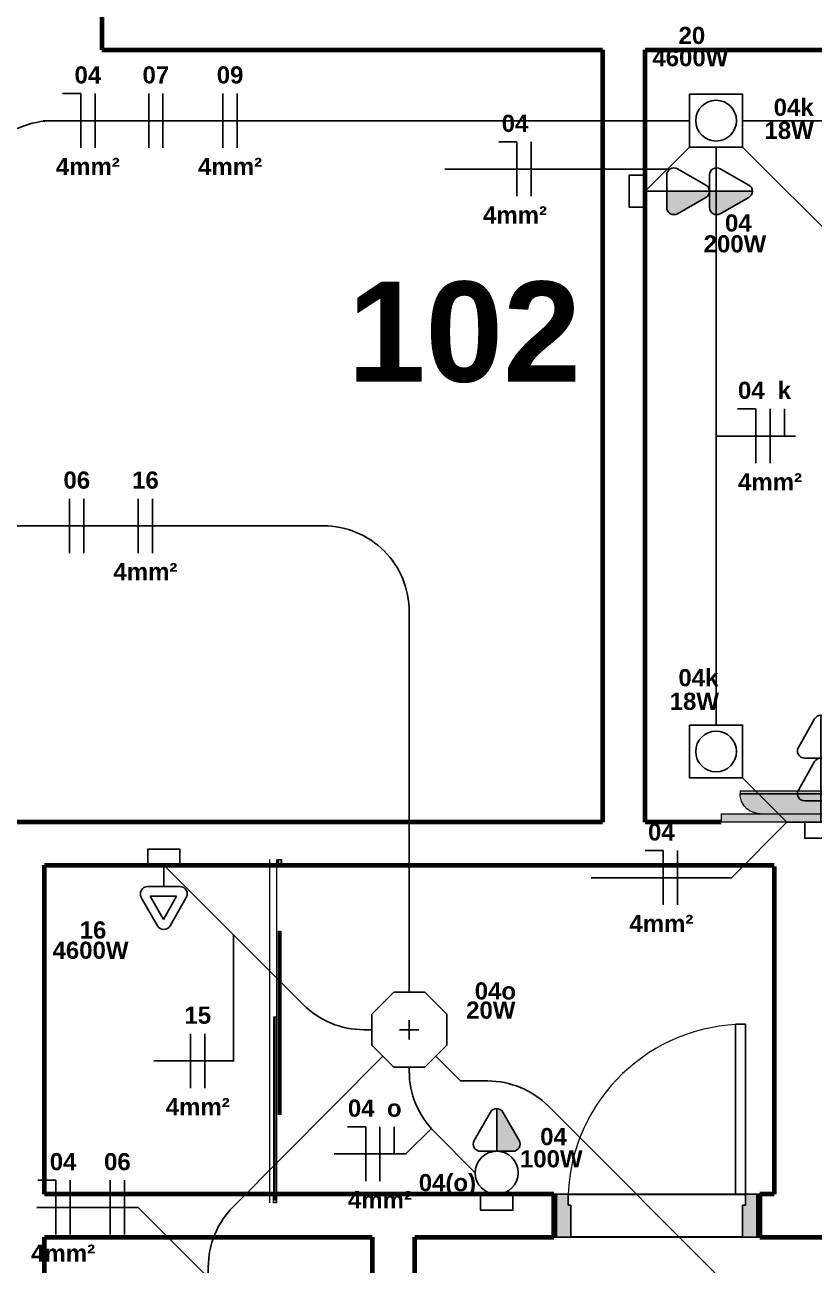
# Model space of a CAD drawing. Extents: x 1450 to 1868, y 82 to 351.
# Drawn here: x 1502.189 to 1504.948, y 139.039 to 143.375 of the extents above; entities that cross this region are included whole.
import ezdxf
from ezdxf.enums import TextEntityAlignment as Align

# ---------------------------------------------------------------- set-up
doc = ezdxf.new("R2010")
doc.units = 0
doc.header["$LTSCALE"] = 0.5
doc.linetypes.add('ELETRODUTO_TETO', pattern=[1000, 1000, 0])
doc.layers.get('0').update_dxf_attribs({"linetype": 'CONTINUOUS'})
for name, color, linetype, lineweight in [('A-DOOR', 31, 'CONTINUOUS', 25), ('A-DOOR-FRAM', 31, 'CONTINUOUS', 9), ('A-WALL', 113, 'CONTINUOUS', 30), ('I-FURN', 30, 'CONTINUOUS', 9), ('Q-CASE', 31, 'CONTINUOUS', 9)]:
    doc.layers.add(name, color=color, linetype=linetype, lineweight=lineweight)
for name, color, linetype in [('CHUVEIRO ELÉTRICO', 10, 'CONTINUOUS'), ('ELETRODUTO', 7, 'CONTINUOUS'), ('ELETRODUTO_TETO', 2, 'CONTINUOUS'), ('FIACAO', 7, 'CONTINUOUS'), ('Iluminação', 7, 'CONTINUOUS'), ('INDICACAO_BIT_FIACAO', 7, 'CONTINUOUS'), ('INDICACAO_CIRCUITO', 2, 'CONTINUOUS'), ('INDICACAO_INTERRUPTOR_FIA', 2, 'CONTINUOUS'), ('INDICACAO_POTENCIA', 1, 'CONTINUOUS'), ('INTERRUPTORES', 1, 'CONTINUOUS'), ('LINHA_DE_CHAMADA', 7, 'CONTINUOUS'), ('LUMINÁRIAS', 3, 'CONTINUOUS'), ('Texto', 1, 'CONTINUOUS'), ('TOMADAS ABNT', 10, 'CONTINUOUS'), ('X_LIGACAO_VIRTUAL_OBJ', 7, 'CONTINUOUS')]:
    doc.layers.add(name, color=color, linetype=linetype)
doc.styles.add('Arial', font='arialbd.ttf', dxfattribs={"height": 100})

# ---------------------------------------------------------------- blocks, each defined once
blk = doc.blocks.new('Estante para sala com TV pronta - Estante para sala com TV pronta-2755573-Planta Baixa')
at = {"layer": 'I-FURN'}
for points in [[(750, 275), (-550, 275), (-550, 245), (750, 245)], [(613.6, 245), (-406.2, 244.6), (-421.7, 242.6), (-439, 235.3), (-453.1, 224.5), (-464.2, 210), (-471.2, 193.1), (-473.6, 175), (683.6, 175), (681.2, 193.1), (674.2, 210), (663.1, 224.5), (648.6, 235.6), (631.7, 242.6)], [(683.6, 175), (-473.6, 175), (-473.6, 164.5), (683.6, 164.5), (683.6, 173.3)], [(350, 164.5), (308.3, 164.5), (307.8, -23.5), (306.4, -24.7), (305.7, -24.6), (305, -23.3), (304.5, -25), (291.4, -25.5), (291, -25.9), (270.1, -25.9), (269.7, -25), (-53.4, -25.5), (-53.8, -25.9), (-74.8, -25.8), (-75.2, -25), (-88.4, -24.6), (-88.9, -24.3), (-89.7, -24.7), (-91, -23.6), (-91.2, -22.9), (-91.7, -8.7), (-91.7, 164.5), (-150, 164.5), (-150, -55.5), (350, -55.5), (350, 154.2)], [(-88.4, 164.5), (-91.7, 164.5), (-91.2, -9), (-88.4, -9), (-88.4, 159.6)], [(305, 164.5), (-88.4, 164.5), (-88.4, -9), (305, -9), (305, 158.1)], [(308.3, 164.5), (305, 164.5), (305.6, -9), (308.3, -9), (308.3, 157.8)], [(-88.4, -11.9), (-91.6, -11.9), (-91.2, -22.9), (-90.6, -24.1), (-89.2, -24.9), (-88.4, -23.3), (-88.4, -11.9)], [(-88.4, -9), (-91.2, -9), (-90.7, -11.9), (-88.4, -11.9), (-88.4, -9.1)], [(305, -9), (-88.4, -9), (-87.8, -11.9), (305, -11.9)], [(305, -11.9), (-88.4, -11.9), (-88.4, -25), (305, -24.6), (305, -15.3)], [(-74.1, -25), (-74.8, -25.1), (-74.3, -25.9), (-74.1, -25.8), (-74.1, -25.1)], [(-54.1, -25), (-74.1, -25), (-74.1, -25.9), (-54.1, -25.9)], [(-53.4, -25), (-54.1, -25), (-53.6, -25.9), (-53.4, -25.5), (-53.4, -25.1)], [(270.8, -25), (270.1, -25), (270.5, -25.9), (270.8, -25.9)], [(290.7, -25), (270.8, -25), (270.8, -25.9), (290.7, -25.9)], [(291.4, -25), (290.7, -25), (291.2, -25.9), (291.4, -25.9)], [(307.9, -9), (305, -9), (305.6, -11.9), (307.9, -11.9), (307.9, -9.7)], [(308.2, -11.9), (305, -11.9), (305.2, -23.5), (306.4, -24.7), (307.8, -23.5), (307.9, -23.4), (308.2, -11.9)]]:
    blk.add_hatch(color=256, dxfattribs=at).paths.add_polyline_path(points, flags=0)
for p, q in [((-550, 275), (750, 275)), ((-550, 275), (-550, 245)), ((750, 245), (750, 275)), ((750, 245), (-550, 245)), ((-473.6, 175), (683.6, 175)), ((-473.6, 175), (-473.6, 164.5)), ((683.6, 175), (-473.6, 175)), ((683.6, 164.5), (683.6, 175)), ((683.6, 164.5), (-473.6, 164.5)), ((-150, 164.5), (-150, -55.5)), ((-91.7, 164.5), (-91.7, -9)), ((308.3, -9), (308.3, 164.5)), ((350, -55.5), (350, 164.5)), ((-91.7, -9), (-91.7, -11.9)), ((-91.7, -9), (-88.4, -9)), ((-88.4, -9), (-91.7, -9)), ((-88.4, -9), (305, -9)), ((305, -9), (-88.4, -9)), ((-88.4, -25), (305, -25)), ((-75.1, -25), (-75.1, -25.9)), ((-74.1, -25.9), (-75.1, -25.9)), ((-75.1, -25.9), (-74.8, -25.9)), ((-54.1, -25.9), (-74.1, -25.9)), ((-53.1, -25.9), (-54.1, -25.9)), ((-53.4, -25.9), (-53.1, -25.9)), ((-53.1, -25.9), (-53.1, -25)), ((269.8, -25), (269.8, -25.9)), ((270.8, -25.9), (269.8, -25.9)), ((269.8, -25.9), (270.1, -25.9)), ((290.7, -25.9), (270.8, -25.9)), ((291.7, -25.9), (290.7, -25.9)), ((291.4, -25.9), (291.7, -25.9)), ((291.7, -25.9), (291.7, -25)), ((305, -9), (308.3, -9)), ((308.3, -9), (305, -9)), ((308.3, -11.9), (308.3, -9)), ((-150, -55.5), (350, -55.5))]:
    blk.add_line(p, q, dxfattribs=at)
at = {"layer": 'I-FURN', "flags": 128}
for points in [[(-91.3, -23.2), (-91.4, -23.1), (-91.4, -22.9), (-91.5, -22.8), (-91.5, -22.7), (-91.6, -22.6), (-91.6, -22.4), (-91.6, -22.3), (-91.6, -22.2), (-91.7, -22), (-91.7, -21.9), (-91.7, -21.8), (-91.7, -21.7)], [(-88.5, -25), (-88.6, -25), (-88.8, -25), (-88.9, -25), (-89, -25)], [(305.7, -25), (305.6, -25), (305.5, -25), (305.3, -25), (305.2, -25), (305.1, -25)], [(308.3, -21.7), (308.3, -21.9), (308.3, -22), (308.3, -22.1), (308.3, -22.3), (308.3, -22.4), (308.2, -22.5), (308.2, -22.6), (308.2, -22.8), (308.1, -22.9), (308.1, -23), (308, -23.1), (308, -23.3)]]:
    blk.add_lwpolyline(points, dxfattribs=at)
at = {"layer": 'I-FURN'}
for points in [[(-403.6, 245), (-406.7, 245), (-412.8, 244.6), (-421.7, 242.8), (-430.4, 239.8), (-437.3, 236.4), (-442.5, 233.2), (-447.5, 229.6), (-452.1, 225.6), (-456.2, 221.1), (-460.1, 216.4), (-464.4, 210.1), (-468.4, 201.8), (-472.4, 190.2), (-473.5, 181.1), (-473.6, 175)], [(613.6, 245), (616.6, 245), (622.7, 244.6), (631.7, 242.8), (640.4, 239.8), (647.3, 236.4), (652.5, 233.2), (657.5, 229.6), (662.1, 225.6), (666.2, 221.1), (670.1, 216.4), (674.4, 210.1), (678.4, 201.8), (682.4, 190.2), (683.6, 181.1), (683.6, 175)]]:
    blk.add_open_spline(points, degree=3, knots=[0, 0, 0, 0, 0.083333, 0.166667, 0.25, 0.333333, 0.375, 0.416667, 0.5, 0.541667, 0.583333, 0.666667, 0.75, 0.833333, 1, 1, 1, 1], dxfattribs=at)
blk = doc.blocks.new('Porta Simples de Abrir - 60x210cm - Marco de Madeira-3450795-Planta Baixa')
at = {"layer": 'A-DOOR-FRAM', "lineweight": 25}
h = blk.add_hatch(color=256, dxfattribs=at)
h.paths.add_polyline_path([(-350, -75), (-300, -75), (-300, 37), (-310, 37), (-310, 75), (-350, 75), (-350, -74.9)], flags=0)
h.paths.add_polyline_path([(300, -75), (350, -75), (350, 75), (310, 75), (309.8, 37), (300, 37), (300, -49.8)], flags=0)
at = {"layer": 'A-DOOR'}
for p, q in [((275, 75), (275, 669)), ((275, 669), (310, 669)), ((310, 669), (310, 75)), ((310, 75), (-310, 75)), ((310, 75), (275, 75)), ((-300, -75), (300, -75))]:
    blk.add_line(p, q, dxfattribs=at)
at = {"layer": 'A-DOOR', "lineweight": 9}
blk.add_arc((310, 48.7), 620.3, 90, 177.5702, dxfattribs=at)
at = {"layer": 'A-DOOR-FRAM', "lineweight": 25}
for p, q in [((-310, 75), (-350, 75)), ((-350, 75), (-350, -75)), ((-310, 37), (-310, 75)), ((310, 75), (310, 37)), ((350, 75), (310, 75)), ((350, -75), (350, 75)), ((-300, 37), (-310, 37)), ((-300, -75), (-300, 37)), ((310, 37), (300, 37)), ((300, 37), (300, -75)), ((-350, -75), (-300, -75)), ((300, -75), (350, -75))]:
    blk.add_line(p, q, dxfattribs=at)
blk = doc.blocks.new('Box de Vidro - Box Vidro Temperado Comum-3213989-Planta Baixa')
at = {"layer": 'Q-CASE'}
for points in [[(-425, -876.5), (-425, -884.5), (175, -884.5), (175, -876.5), (-336.4, -876.5)], [(-166, -893.5), (-166, -901.5), (474, -901.5), (474, -893.5), (32, -893.5)], [(702, -892), (702, -893), (724, -893), (724, -902), (702, -902), (702, -903), (725, -903), (724.9, -892), (702.9, -892)]]:
    blk.add_hatch(color=256, dxfattribs=at).paths.add_polyline_path(points, flags=0)
for p, q in [((-475, -863), (725, -863)), ((-475, -875), (-452, -875)), ((-475, -886), (-475, -875)), ((-452, -886), (-475, -886)), ((-475, -887), (725, -887)), ((-474, -876), (-474, -885)), ((-452, -876), (-474, -876)), ((-474, -885), (-452, -885)), ((-465, -876.5), (175, -876.5)), ((-465, -884.5), (-465, -876.5)), ((-465, -880.5), (175, -880.5)), ((175, -884.5), (-465, -884.5)), ((-452, -875), (-452, -876)), ((-452, -885), (-452, -886)), ((-166, -893.5), (474, -893.5)), ((-166, -901.5), (-166, -893.5)), ((-166, -897.5), (474, -897.5)), ((474, -901.5), (-166, -901.5)), ((175, -876.5), (175, -884.5)), ((474, -893.5), (474, -901.5)), ((702, -892), (725, -892)), ((702, -893), (702, -892)), ((724, -893), (702, -893)), ((702, -902), (724, -902)), ((702, -903), (702, -902)), ((725, -903), (702, -903)), ((724, -902), (724, -893)), ((725, -892), (725, -903))]:
    blk.add_line(p, q, dxfattribs=at)
blk = doc.blocks.new('Apartamento01')
at = {"layer": 'A-WALL', "lineweight": 70}
for p, q in [((671.37, -387.96), (683.57, -527.43)), ((872.85, -510.87), (1141.82, -487.34)), ((896.38, -779.84), (872.85, -510.87)), ((683.57, -527.43), (857.9, -512.18)), ((857.9, -512.18), (881.44, -781.15)), ((922.78, -777.53), (896.38, -779.84)), ((881.44, -781.15), (243.87, -836.93)), ((688.49, -813.09), (942.51, -790.86)), ((942.55, -791.26), (952.54, -905.43)), ((698.51, -927.65), (688.49, -813.09)), ((948.86, -920.8), (1177.99, -900.76)), ((952.54, -905.43), (947.56, -905.86)), ((947.56, -905.86), (948.86, -920.8)), ((875.83, -912.14), (698.51, -927.65)), ((877.14, -927.08), (875.83, -912.14)), ((828.82, -931.31), (877.14, -927.08)), ((847.13, -1140.51), (828.82, -931.31)), ((699.82, -942.59), (813.88, -932.61)), ((813.88, -932.61), (832.18, -1141.82)), ((718.12, -1151.79), (699.82, -942.59))]:
    blk.add_line(p, q, dxfattribs=at)
at = {"layer": 'A-WALL', "lineweight": 9}
blk.add_line((685.56, -527.26), (685.55, -527.16), dxfattribs=at)
at = {"layer": 'A-WALL'}
for p, q in [((946.56, -905.95), (947.56, -905.86)), ((880.81, -911.7), (942.58, -906.3)), ((875.83, -912.14), (876.83, -912.05)), ((942.89, -921.33), (883.12, -926.56)), ((948.86, -920.8), (947.87, -920.89)), ((878.13, -926.99), (877.14, -927.08))]:
    blk.add_line(p, q, dxfattribs=at)
blk = doc.blocks.new('*U154', base_point=(-46580.36, 18832.16))
for p, q in [((-46582.53, 18853.36), (-46588.22, 18843.4)), ((-46572.5, 18843.4), (-46578.19, 18853.36)), ((-46580.19, 18851.11), (-46584.81, 18843.02)), ((-46575.56, 18843.02), (-46580.19, 18851.11)), ((-46586.05, 18839.66), (-46580.36, 18839.66)), ((-46584.81, 18843.02), (-46575.56, 18843.02)), ((-46580.36, 18839.66), (-46574.67, 18839.66)), ((-46580.36, 18832.16), (-46580.36, 18839.66))]:
    blk.add_line(p, q)
blk.add_lwpolyline([(-46585.96, 18832.16), (-46574.76, 18832.16), (-46574.76, 18826.56), (-46585.96, 18826.56)], close=True)
for centre, start, end in [((-46580.36, 18852.12), 29.7449, 150.2551), ((-46586.05, 18842.16), 150.2551, 270), ((-46574.67, 18842.16), 270, 29.7449)]:
    blk.add_arc(centre, 2.5, start, end)
blk = doc.blocks.new('*U406', base_point=(-27649.73, 35386.62))
for points in [[(-27628.52, 35384.45, 0.269143), (-27627.26, 35386.62), (-27642.23, 35386.62), (-27642.23, 35380.93, 0.575867), (-27638.48, 35378.76)], [(-27613.56, 35384.45, 0.269143), (-27612.3, 35386.62), (-27627.26, 35386.62), (-27627.26, 35380.93, 0.575867), (-27623.52, 35378.76)]]:
    blk.add_hatch(color=256).paths.add_polyline_path(points)
for p, q in [((-27628.52, 35388.79), (-27638.48, 35394.49)), ((-27613.56, 35388.79), (-27623.52, 35394.49)), ((-27642.23, 35392.31), (-27642.23, 35386.62)), ((-27627.26, 35392.31), (-27627.26, 35386.62)), ((-27649.73, 35386.62), (-27642.23, 35386.62)), ((-27642.23, 35386.62), (-27642.23, 35380.93)), ((-27642.23, 35386.62), (-27627.26, 35386.62)), ((-27627.26, 35386.62), (-27627.26, 35380.93)), ((-27627.26, 35386.62), (-27612.3, 35386.62)), ((-27638.48, 35378.76), (-27628.52, 35384.45)), ((-27623.52, 35378.76), (-27613.56, 35384.45))]:
    blk.add_line(p, q)
blk.add_lwpolyline([(-27649.73, 35392.23), (-27649.73, 35381.02), (-27655.33, 35381.02), (-27655.33, 35392.23)], close=True)
for centre, start, end in [((-27639.73, 35392.31), 60.2551, 180), ((-27624.76, 35392.31), 60.2551, 180), ((-27629.76, 35386.62), 299.7449, 60.2551), ((-27614.8, 35386.62), 299.7449, 60.2551), ((-27639.73, 35380.93), 180, 299.7449), ((-27624.76, 35380.93), 180, 299.7449)]:
    blk.add_arc(centre, 2.5, start, end)
blk = doc.blocks.new('*U407', base_point=(-27522.57, 35258.32))
for points in [[(-27501.37, 35256.15, 0.269143), (-27500.11, 35258.32), (-27515.07, 35258.32), (-27515.07, 35252.63, 0.575867), (-27511.33, 35250.46)], [(-27486.41, 35256.15, 0.269143), (-27485.15, 35258.32), (-27500.11, 35258.32), (-27500.11, 35252.63, 0.575867), (-27496.37, 35250.46)]]:
    blk.add_hatch(color=256).paths.add_polyline_path(points)
for p, q in [((-27515.07, 35264.02), (-27515.07, 35258.32)), ((-27501.37, 35260.49), (-27511.33, 35266.19)), ((-27500.11, 35264.02), (-27500.11, 35258.32)), ((-27486.41, 35260.49), (-27496.37, 35266.19)), ((-27522.57, 35258.32), (-27515.07, 35258.32)), ((-27515.07, 35258.32), (-27515.07, 35252.63)), ((-27515.07, 35258.32), (-27500.11, 35258.32)), ((-27511.33, 35250.46), (-27501.37, 35256.15)), ((-27500.11, 35258.32), (-27500.11, 35252.63)), ((-27500.11, 35258.32), (-27485.15, 35258.32)), ((-27496.37, 35250.46), (-27486.41, 35256.15))]:
    blk.add_line(p, q)
blk.add_lwpolyline([(-27522.57, 35263.93), (-27522.57, 35252.72), (-27528.17, 35252.72), (-27528.17, 35263.93)], close=True)
for centre, start, end in [((-27512.57, 35264.02), 60.2551, 180), ((-27497.61, 35264.02), 60.2551, 180), ((-27502.61, 35258.32), 299.7449, 60.2551), ((-27487.65, 35258.32), 299.7449, 60.2551), ((-27512.57, 35252.63), 180, 299.7449), ((-27497.61, 35252.63), 180, 299.7449)]:
    blk.add_arc(centre, 2.5, start, end)
blk = doc.blocks.new('*U411', base_point=(-27539.28, 35339.68))
at = {"layer": 'LUMINÁRIAS'}
blk.add_lwpolyline([(-27548.53, 35348.94), (-27530.02, 35348.94), (-27530.02, 35330.43), (-27548.53, 35330.43)], close=True, dxfattribs=at)
blk.add_circle((-27539.28, 35339.68), 7.12, dxfattribs=at)
blk = doc.blocks.new('*U412', base_point=(-27492.76, 35590.34))
at = {"layer": 'LUMINÁRIAS'}
blk.add_lwpolyline([(-27502.01, 35599.6), (-27483.5, 35599.6), (-27483.5, 35581.09), (-27502.01, 35581.09)], close=True, dxfattribs=at)
blk.add_circle((-27492.76, 35590.34), 7.12, dxfattribs=at)
blk = doc.blocks.new('*U513', base_point=(-28313.32, 33679.68))
at = {"layer": 'LUMINÁRIAS'}
blk.add_lwpolyline([(-28326.41, 33685.1), (-28326.41, 33674.26), (-28318.74, 33666.59), (-28307.9, 33666.59), (-28300.23, 33674.26), (-28300.23, 33685.1), (-28307.9, 33692.77), (-28318.74, 33692.77)], close=True, dxfattribs=at)
for points in [[(-28313.32, 33683.04), (-28313.32, 33676.31)], [(-28316.69, 33679.68), (-28309.96, 33679.68)]]:
    blk.add_lwpolyline(points, dxfattribs=at)
blk = doc.blocks.new('*U521', base_point=(-29492.28, 33977.93))
at = {"linetype": 'ByBlock'}
blk.add_lwpolyline([(-29492.28, 33977.93), (-29492.28, 34059.31, -0.198163), (-29483.55, 34080.46), (-29431.26, 34133.06)], format="xyb", dxfattribs=at)
blk = doc.blocks.new('*U536', base_point=(-29435.12, 34142.34))
at = {"linetype": 'ByBlock'}
blk.add_lwpolyline([(-29435.12, 34142.34), (-29437.88, 34142.34, -0.198912), (-29459.09, 34151.12), (-29507.81, 34199.84)], format="xyb", dxfattribs=at)
blk = doc.blocks.new('*U538', base_point=(-29412.77, 34133.08))
at = {"linetype": 'ByBlock'}
blk.add_lwpolyline([(-29412.77, 34133.08), (-29404.11, 34124.42), (-29394.61, 34124.42, -0.198912), (-29373.4, 34115.63), (-29244.78, 33987.02), (-29244.78, 33977.93)], format="xyb", dxfattribs=at)
blk = doc.blocks.new('*U542', base_point=(-29687.44, 34318.45))
at = {"linetype": 'ByBlock'}
blk.add_lwpolyline([(-29687.44, 34318.45), (-29452.03, 34318.45, -0.414214), (-29422.03, 34288.45), (-29422.03, 34155.43)], format="xyb", dxfattribs=at)
blk = doc.blocks.new('*U670', base_point=(-29691.27, 34327.71))
at = {"linetype": 'ByBlock'}
blk.add_lwpolyline([(-29691.27, 34327.71), (-29567.68, 34451.3, -0.198912), (-29546.47, 34460.09), (-29324.04, 34460.09)], format="xyb", dxfattribs=at)
blk = doc.blocks.new('*U671', base_point=(-29324.04, 34450.87))
at = {"linetype": 'ByBlock'}
blk.add_lwpolyline([(-29324.04, 34450.87), (-29339.53, 34435.43)], dxfattribs=at)
blk = doc.blocks.new('*U672', base_point=(-29305.52, 34460.09))
at = {"linetype": 'ByBlock'}
blk.add_lwpolyline([(-29305.52, 34460.09), (-29103.54, 34460.09)], dxfattribs=at)
blk = doc.blocks.new('*U673', base_point=(-29305.52, 34450.83))
at = {"linetype": 'ByBlock'}
blk.add_lwpolyline([(-29305.52, 34450.83), (-29103.54, 34248.84)], dxfattribs=at)
blk = doc.blocks.new('*U676', base_point=(-29314.78, 34450.83))
at = {"linetype": 'ByBlock'}
blk.add_lwpolyline([(-29314.78, 34450.83), (-29314.78, 34248.84)], dxfattribs=at)
blk = doc.blocks.new('*U677', base_point=(-29305.52, 34230.33))
at = {"linetype": 'ByBlock'}
blk.add_lwpolyline([(-29305.52, 34230.33), (-29290.03, 34214.84), (-29283.76, 34214.84)], dxfattribs=at)
blk = doc.blocks.new('*U792', base_point=(-29769.11, 34654.84))
at = {"linetype": 'ByBlock'}
blk.add_arc((-29769.11, 34647.34), 7.5, 90, 90, dxfattribs=at)
blk = doc.blocks.new('*U763', base_point=(-33353.58, 35808.49))
at = {"linetype": 'ByBlock'}
blk.add_lwpolyline([(-33353.58, 35808.49), (-33353.57, 35808.49)], dxfattribs=at)
blk = doc.blocks.new('*U762', base_point=(-33475.09, 35665.19))
blk.add_hatch(color=256).paths.add_polyline_path([(-33461.38, 35663.02, 0.269143), (-33460.13, 35665.19), (-33475.09, 35665.19), (-33475.09, 35659.5, 0.575867), (-33471.35, 35657.33)])
for p, q in [((-33461.38, 35667.36), (-33471.35, 35673.06)), ((-33475.09, 35670.89), (-33475.09, 35665.19)), ((-33475.09, 35665.19), (-33475.09, 35659.5)), ((-33475.09, 35665.19), (-33460.13, 35665.19)), ((-33471.35, 35657.33), (-33461.38, 35663.02))]:
    blk.add_line(p, q)
for centre, start, end in [((-33472.59, 35670.89), 60.2551, 180), ((-33462.63, 35665.19), 299.7449, 60.2551), ((-33472.59, 35659.5), 180, 299.7449)]:
    blk.add_arc(centre, 2.5, start, end)
blk = doc.blocks.new('*U761', base_point=(-33475.09, 35665.19))
blk.add_lwpolyline([(-33475.09, 35670.8), (-33475.09, 35659.59), (-33480.69, 35659.59), (-33480.69, 35670.8)], close=True)
blk.add_circle((-33467.59, 35665.19), 7.5)
blk = doc.blocks.new('*U778', base_point=(-32711.75, 35385.94))
at = {"linetype": 'ByBlock'}
blk.add_arc((-32711.75, 35378.44), 7.5, 90, 90, dxfattribs=at)
blk = doc.blocks.new('*U826', base_point=(-29422.03, 34129.25))
at = {"linetype": 'ByBlock'}
blk.add_lwpolyline([(-29422.03, 34129.25), (-29422.03, 34127.83, 0.198912), (-29413.24, 34106.62), (-29398.97, 34092.34)], format="xyb", dxfattribs=at)
blk = doc.blocks.new('*U699', base_point=(576.8177, 148.7459))
blk.add_line((576.8177, 148.5559), (576.8177, 148.9359))
blk = doc.blocks.new('*U875', base_point=(-29538.23, 34318.45))
at = {"xscale": 50, "yscale": 50, "zscale": 50}
for p in [(-29540.73, 34318.45), (-29535.73, 34318.45)]:
    blk.add_blockref('*U699', p, dxfattribs=at)
blk = doc.blocks.new('*U876', base_point=(-29514.23, 34318.45))
at = {"xscale": 50, "yscale": 50, "zscale": 50}
for p in [(-29516.73, 34318.45), (-29511.73, 34318.45)]:
    blk.add_blockref('*U699', p, dxfattribs=at)
blk = doc.blocks.new('*U886', base_point=(-29476.38, 34168.41))
at = {"xscale": 50, "yscale": 50, "zscale": 50}
for p in [(-29478.88, 34168.41), (-29473.88, 34168.41)]:
    blk.add_blockref('*U699', p, dxfattribs=at)
blk = doc.blocks.new('*U698', base_point=(608.6702, 153.2931))
for p, q in [((608.6702, 153.4831), (608.5435, 153.4831)), ((608.6702, 153.1031), (608.6702, 153.4831))]:
    blk.add_line(p, q)
blk = doc.blocks.new('*U890', base_point=(-29492.28, 34018.62))
at = {"xscale": 50.00000000000001, "yscale": 50.00000000000001, "zscale": 50.00000000000001}
for name, p in [('*U698', (-29494.78, 34018.62)), ('*U699', (-29489.78, 34018.62))]:
    blk.add_blockref(name, p, dxfattribs=at)
blk = doc.blocks.new('*U891', base_point=(-29492.28, 34046.21))
at = {"xscale": 50.00000000000001, "yscale": 50.00000000000001, "zscale": 50.00000000000001}
for p in [(-29494.78, 34046.21), (-29489.78, 34046.21)]:
    blk.add_blockref('*U699', p, dxfattribs=at)
blk = doc.blocks.new('*U894', base_point=(-29629.48, 34389.51))
at = {"xscale": 50, "yscale": 50, "zscale": 50}
for name, p in [('*U698', (-29631.98, 34389.51)), ('*U699', (-29626.98, 34389.51))]:
    blk.add_blockref(name, p, dxfattribs=at)
blk = doc.blocks.new('*U895', base_point=(-29607.2, 34411.78))
at = {"xscale": 50, "yscale": 50, "zscale": 50}
for p in [(-29609.7, 34411.78), (-29604.7, 34411.78)]:
    blk.add_blockref('*U699', p, dxfattribs=at)
blk = doc.blocks.new('*U896', base_point=(-29590.23, 34428.75))
at = {"xscale": 50, "yscale": 50, "zscale": 50}
for p in [(-29592.73, 34428.75), (-29587.73, 34428.75)]:
    blk.add_blockref('*U699', p, dxfattribs=at)
blk = doc.blocks.new('*U700', base_point=(665.5495, 144.1988))
blk.add_line((665.5495, 144.1988), (665.5495, 144.3888))
blk = doc.blocks.new('*U920', base_point=(-29314.78, 34359.84))
at = {"xscale": 50, "yscale": 50, "zscale": 50}
for name, p in [('*U698', (-29319.78, 34359.84)), ('*U699', (-29314.78, 34359.84)), ('*U700', (-29309.78, 34359.84))]:
    blk.add_blockref(name, p, dxfattribs=at)
blk = doc.blocks.new('*U935', base_point=(-29385.06, 34443.15))
at = {"xscale": 50, "yscale": 50, "zscale": 50}
for name, p in [('*U698', (-29384.39, 34443.15)), ('*U699', (-29379.39, 34443.15))]:
    blk.add_blockref(name, p, dxfattribs=at)
blk = doc.blocks.new('*U938', base_point=(-29407.31, 34100.68))
at = {"xscale": 50, "yscale": 50, "zscale": 50}
for name, p in [('*U698', (-29412.31, 34100.68)), ('*U699', (-29407.31, 34100.68)), ('*U700', (-29402.31, 34100.68))]:
    blk.add_blockref(name, p, dxfattribs=at)
blk = doc.blocks.new('*U939', base_point=(-29333.91, 34195.46))
at = {"xscale": 50, "yscale": 50, "zscale": 50}
for name, p in [('*U698', (-29333.24, 34195.46)), ('*U699', (-29328.24, 34195.46))]:
    blk.add_blockref(name, p, dxfattribs=at)

msp = doc.modelspace()

# ---------------------------------------------------------------- linework, layer by layer
at = {"layer": 'LINHA_DE_CHAMADA'}
for points in [[(1502.2526, 143.0398), (1502.985, 143.0398)], [(1504.4351, 142.8704), (1504.1473, 142.8704), (1503.6573, 142.8704)], [(1504.6051, 141.9373), (1504.8822, 141.9373)], [(1504.8526, 140.5873), (1504.6588, 140.3936), (1504.1688, 140.3936)], [(1502.9184, 140.1937), (1502.9184, 139.753), (1502.64, 139.753)], [(1503.6115, 139.5185), (1503.5212, 139.4281), (1503.2697, 139.4281)], [(1502.8301, 138.9959), (1502.5851, 139.241), (1502.2309, 139.241)]]:
    msp.add_lwpolyline(points, dxfattribs=at)

# ---------------------------------------------------------------- block references
at = {"layer": 'A-DOOR', "xscale": 0.00100000000000115, "yscale": 0.00100000000000115, "zscale": 0.00100000000000115}
msp.add_blockref('Porta Simples de Abrir - 60x210cm - Marco de Madeira-3450795-Planta Baixa', (1504.3976, 139.2123), dxfattribs=at)
at = {"layer": 'A-WALL', "xscale": 0.01000000108748102, "yscale": 0.01000000108748102, "zscale": 0.01000000108748102, "rotation": 354.9999999999916}
msp.add_blockref('Apartamento01', (1496.1076, 149.1373), dxfattribs=at)
at = {"layer": 'CHUVEIRO ELÉTRICO', "xscale": 0.01000000108748102, "yscale": 0.01000000108748102, "zscale": 0.01000000108748102, "rotation": 179.9999999999359}
msp.add_blockref('*U154', (1502.6748, 140.4373), dxfattribs=at)
at = {"layer": 'ELETRODUTO', "linetype": 'ELETRODUTO_TETO', "xscale": 0.01000000108748102, "yscale": 0.01000000108748102, "zscale": 0.01000000108748102}
for name in ['*U792', '*U778']:
    msp.add_blockref(name, (1503.8382, 139.4373), dxfattribs=at)
at = {"layer": 'ELETRODUTO_TETO', "linetype": 'ELETRODUTO_TETO', "xscale": 0.01000000108748102, "yscale": 0.01000000108748102, "zscale": 0.01000000108748102}
for name, p in [('*U670', (1500.8402, 141.716)), ('*U672', (1504.6977, 143.0398)), ('*U671', (1504.5125, 142.9476)), ('*U676', (1504.6051, 142.9472)), ('*U673', (1504.6977, 142.9472)), ('*U542', (1500.8785, 141.6235)), ('*U677', (1504.6977, 140.7422)), ('*U536', (1503.4017, 139.8623)), ('*U521', (1502.8301, 138.2182)), ('*U538', (1503.6252, 139.7697)), ('*U826', (1503.5326, 139.7314))]:
    msp.add_blockref(name, p, dxfattribs=at)
at = {"layer": 'FIACAO', "xscale": 0.01000000108748102, "yscale": 0.01000000108748102, "zscale": 0.01000000108748102}
for name, p in [('*U894', (1502.4093, 143.0398)), ('*U895', (1502.6469, 143.0398)), ('*U896', (1502.9064, 143.0398)), ('*U935', (1503.9023, 142.8704)), ('*U920', (1504.7936, 141.9373)), ('*U875', (1502.3705, 141.6235)), ('*U876', (1502.6105, 141.6235)), ('*U939', (1504.4138, 140.3936)), ('*U886', (1502.7934, 139.753)), ('*U938', (1503.4303, 139.4281)), ('*U890', (1502.3228, 139.241)), ('*U891', (1502.5125, 139.241))]:
    msp.add_blockref(name, p, dxfattribs=at)
at = {"layer": 'I-FURN', "xscale": 0.001000000000001151, "yscale": 0.001000000000001151, "zscale": 0.001000000000001151, "rotation": 179.9999999999905}
msp.add_blockref('Estante para sala com TV pronta - Estante para sala com TV pronta-2755573-Planta Baixa', (1505.3726, 140.8623), dxfattribs=at)
at = {"layer": 'Iluminação', "xscale": 0.01000000108748102, "yscale": 0.01000000108748102, "zscale": 0.01000000108748102}
for name, p in [('*U412', (1504.6051, 143.0398)), ('*U411', (1504.6051, 140.8348)), ('*U513', (1503.5326, 139.8623))]:
    msp.add_blockref(name, p, dxfattribs=at)
at = {"layer": 'INTERRUPTORES', "xscale": 0.01000000108748102, "yscale": 0.01000000108748102, "zscale": 0.01000000108748102, "rotation": 90}
msp.add_blockref('*U761', (1503.8382, 139.2873), dxfattribs=at)
at = {"layer": 'Q-CASE', "xscale": 0.00100000000000115, "yscale": 0.00100000000000115, "zscale": 0.00100000000000115, "rotation": 89.99999999999113}
msp.add_blockref('Box de Vidro - Box Vidro Temperado Comum-3213989-Planta Baixa', (1502.1826, 139.7323), dxfattribs=at)
at = {"layer": 'TOMADAS ABNT', "xscale": 0.01000000108748102, "yscale": 0.01000000108748102, "zscale": 0.01000000108748102}
msp.add_blockref('*U406', (1504.3576, 142.7933), dxfattribs=at)
for name, p, rotation in [('*U407', (1504.9713, 140.5873), 89.9999999999959), ('*U762', (1503.8382, 139.4373), 90)]:
    msp.add_blockref(name, p, dxfattribs=dict(at, rotation=rotation))
at = {"layer": 'X_LIGACAO_VIRTUAL_OBJ', "xscale": 0.01000000108748102, "yscale": 0.01000000108748102, "zscale": 0.01000000108748102, "rotation": 270}
msp.add_blockref('*U763', (1503.8382, 139.4373), dxfattribs=at)

# ---------------------------------------------------------------- texts
at = {"layer": 'INDICACAO_BIT_FIACAO', "style": 'Arial'}
for p in [(1502.4093, 142.9098), (1502.9064, 142.9098), (1503.9023, 142.7404), (1504.7936, 141.8073), (1502.6105, 141.4935), (1504.4138, 140.2636), (1502.7934, 139.623), (1503.4303, 139.2981), (1502.3228, 139.111)]:
    msp.add_text('4mm²', height=0.06, dxfattribs=at).set_placement(p, align=Align.TOP_CENTER)
at = {"layer": 'INDICACAO_CIRCUITO', "style": 'Arial'}
for s, p in [('20', (1504.4738, 143.3078)), ('04k', (1504.8062, 143.0567)), ('04', (1504.6362, 142.6523)), ('04k', (1504.4734, 141.0629)), ('16', (1502.3808, 140.1811)), ('04o', (1503.7614, 139.9679)), ('04', (1503.9903, 139.4586)), ('04(o)', (1503.566, 139.2978))]:
    msp.add_text(s, height=0.06, dxfattribs=at).set_placement(p)
for s, p in [('04', (1502.4093, 143.1698)), ('07', (1502.6469, 143.1698)), ('09', (1502.9064, 143.1698)), ('04', (1503.9023, 143.0004)), ('04', (1504.7282, 142.0673)), ('06', (1502.3705, 141.7535)), ('16', (1502.6105, 141.7535)), ('04', (1504.4138, 140.5236)), ('15', (1502.7934, 139.883)), ('04', (1503.3648, 139.5581)), ('04', (1502.3228, 139.371)), ('06', (1502.5125, 139.371))]:
    msp.add_text(s, height=0.06, dxfattribs=at).set_placement(p, align=Align.CENTER)
at = {"layer": 'INDICACAO_INTERRUPTOR_FIA', "style": 'Arial'}
for s, p in [('k', (1504.8436, 142.0673)), ('o', (1503.4803, 139.5581))]:
    msp.add_text(s, height=0.06, dxfattribs=at).set_placement(p, align=Align.CENTER)
at = {"layer": 'INDICACAO_POTENCIA', "style": 'Arial'}
for s, p in [('4600W', (1504.3824, 143.23)), ('18W', (1504.7742, 142.976)), ('200W', (1504.5616, 142.5794)), ('18W', (1504.4429, 140.9802)), ('4600W', (1502.2858, 140.11)), ('20W', (1503.7315, 139.9007)), ('100W', (1503.9194, 139.381))]:
    msp.add_text(s, height=0.06, dxfattribs=at).set_placement(p)
at = {"layer": 'Texto', "style": 'Arial'}
msp.add_text('102', height=0.35, dxfattribs=at).set_placement((1503.3172, 142.1273))

doc.saveas('drawing.dxf')
